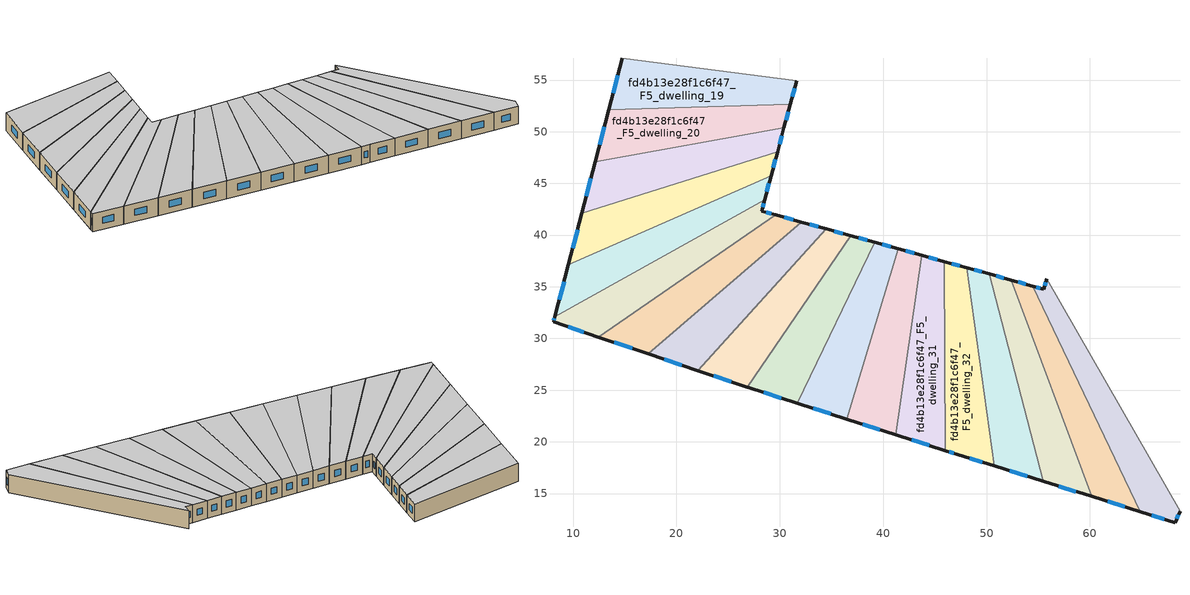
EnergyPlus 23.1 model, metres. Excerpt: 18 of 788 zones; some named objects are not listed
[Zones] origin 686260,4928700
fd4b13e28f1c6f47_F5_dwelling_19
 floor to fd4b13e28f1c6f47_F4_dwelling_19 (EU_floor_Construction): 31.64,54.94 31.02,52.65 13.46,52.11 14.77,57.09 z15
 wall outside (EU_wall_Construction): 31.02,52.65 31.64,54.94 / 14.77,57.09 13.46,52.11 z15:18
 wall to fd4b13e28f1c6f47_F5_dwelling_20 (EU_wall_Construction): 13.46,52.11 31.02,52.65 z15:18
 wall to fd4b13e28f1c6f47_F5_dwelling_18 (EU_wall_Construction): 31.64,54.94 14.77,57.09 z15:18
 window (EU_Window_Construction): 31.22,53.39 31.44,54.2 / 14.34,55.48 13.89,53.72 z15.97:17.03
 ceiling to fd4b13e28f1c6f47_F6_dwelling_19 (EU_floor_Construction): 31.02,52.65 31.64,54.94 14.77,57.09 13.46,52.11 z18
fd4b13e28f1c6f47_F5_dwelling_20
 floor to fd4b13e28f1c6f47_F4_dwelling_20 (EU_floor_Construction): 31.02,52.65 30.4,50.36 12.16,47.11 13.46,52.11 z15
 wall outside (EU_wall_Construction): 30.4,50.36 31.02,52.65 / 13.46,52.11 12.16,47.11 z15:18
 wall to fd4b13e28f1c6f47_F5_dwelling_21 (EU_wall_Construction): 12.16,47.11 30.4,50.36 z15:18
 window (EU_Window_Construction): 30.6,51.11 30.82,51.91 / 13.04,50.49 12.58,48.73 z15.97:17.03
 ceiling to fd4b13e28f1c6f47_F6_dwelling_20 (EU_floor_Construction): 30.4,50.36 31.02,52.65 13.46,52.11 12.16,47.11 z18
fd4b13e28f1c6f47_F5_dwelling_21
 floor to fd4b13e28f1c6f47_F4_dwelling_21 (EU_floor_Construction): 30.4,50.36 29.78,48.06 10.85,42.12 12.16,47.11 z15
 wall outside (EU_wall_Construction): 29.78,48.06 30.4,50.36 / 12.16,47.11 10.85,42.12 z15:18
 wall to fd4b13e28f1c6f47_F5_dwelling_22 (EU_wall_Construction): 10.85,42.12 29.78,48.06 z15:18
 window (EU_Window_Construction): 29.98,48.81 30.2,49.62 / 11.74,45.49 11.28,43.74 z15.97:17.03
 ceiling to fd4b13e28f1c6f47_F6_dwelling_21 (EU_floor_Construction): 29.78,48.06 30.4,50.36 12.16,47.11 10.85,42.12 z18
fd4b13e28f1c6f47_F5_dwelling_22
 floor to fd4b13e28f1c6f47_F4_dwelling_22 (EU_floor_Construction): 29.78,48.06 29.16,45.76 9.55,37.12 10.85,42.12 z15
 wall outside (EU_wall_Construction): 29.16,45.76 29.78,48.06 / 10.85,42.12 9.55,37.12 z15:18
 wall to fd4b13e28f1c6f47_F5_dwelling_23 (EU_wall_Construction): 9.55,37.12 29.16,45.76 z15:18
 window (EU_Window_Construction): 29.36,46.5 29.58,47.32 / 10.43,40.5 9.97,38.74 z15.97:17.03
 ceiling to fd4b13e28f1c6f47_F6_dwelling_22 (EU_floor_Construction): 29.16,45.76 29.78,48.06 10.85,42.12 9.55,37.12 z18
fd4b13e28f1c6f47_F5_dwelling_23
 floor to fd4b13e28f1c6f47_F4_dwelling_23 (EU_floor_Construction): 29.16,45.76 28.53,43.44 8.24,32.12 9.55,37.12 z15
 wall outside (EU_wall_Construction): 28.53,43.44 29.16,45.76 / 9.55,37.12 8.24,32.12 z15:18
 wall to fd4b13e28f1c6f47_F5_dwelling_24 (EU_wall_Construction): 8.24,32.12 28.53,43.44 z15:18
 window (EU_Window_Construction): 28.73,44.19 28.95,45.01 / 9.13,35.5 8.67,33.74 z15.97:17.03
 ceiling to fd4b13e28f1c6f47_F6_dwelling_23 (EU_floor_Construction): 28.53,43.44 29.16,45.76 9.55,37.12 8.24,32.12 z18
fd4b13e28f1c6f47_F5_dwelling_24
 floor to fd4b13e28f1c6f47_F4_dwelling_24 (EU_floor_Construction): 28.53,43.44 28.23,42.33 29.61,41.95 12.44,30.14 8.11,31.6 8.24,32.12 z15
 wall outside (EU_wall_Construction): 29.61,41.95 28.23,42.33 28.53,43.44 / 8.24,32.12 8.11,31.6 12.44,30.14 z15:18
 wall to fd4b13e28f1c6f47_F5_dwelling_25 (EU_wall_Construction): 12.44,30.14 29.61,41.95 z15:18
 window (EU_Window_Construction): 28.33,42.69 28.43,43.08 / 29.17,42.07 28.68,42.21 / 9.51,31.13 11.04,30.61 / 8.2,31.95 8.15,31.77 z15.97:17.03
 ceiling to fd4b13e28f1c6f47_F6_dwelling_24 (EU_floor_Construction): 29.61,41.95 28.23,42.33 28.53,43.44 8.24,32.12 8.11,31.6 12.44,30.14 z18
fd4b13e28f1c6f47_F5_dwelling_25
 floor to fd4b13e28f1c6f47_F4_dwelling_25 (EU_floor_Construction): 32.09,41.26 17.27,28.51 12.44,30.14 29.61,41.95 z15
 wall outside (EU_wall_Construction): 32.09,41.26 29.61,41.95 / 12.44,30.14 17.27,28.51 z15:18
 wall to fd4b13e28f1c6f47_F5_dwelling_26 (EU_wall_Construction): 17.27,28.51 32.09,41.26 z15:18
 window (EU_Window_Construction): 31.29,41.48 30.42,41.73 / 14.01,29.61 15.71,29.04 z15.97:17.03
 ceiling to fd4b13e28f1c6f47_F6_dwelling_25 (EU_floor_Construction): 32.09,41.26 29.61,41.95 12.44,30.14 17.27,28.51 z18
fd4b13e28f1c6f47_F5_dwelling_26
 floor to fd4b13e28f1c6f47_F4_dwelling_26 (EU_floor_Construction): 34.51,40.59 22.08,26.89 17.27,28.51 32.09,41.26 z15
 wall outside (EU_wall_Construction): 34.51,40.59 32.09,41.26 / 17.27,28.51 22.08,26.89 z15:18
 wall to fd4b13e28f1c6f47_F5_dwelling_27 (EU_wall_Construction): 22.08,26.89 34.51,40.59 z15:18
 window (EU_Window_Construction): 33.72,40.81 32.87,41.05 / 18.83,27.99 20.52,27.42 z15.97:17.03
 ceiling to fd4b13e28f1c6f47_F6_dwelling_26 (EU_floor_Construction): 22.08,26.89 34.51,40.59 32.09,41.26 17.27,28.51 z18
fd4b13e28f1c6f47_F5_dwelling_27
 floor to fd4b13e28f1c6f47_F4_dwelling_27 (EU_floor_Construction): 36.87,39.94 26.87,25.29 22.08,26.89 34.51,40.59 z15
 wall outside (EU_wall_Construction): 36.87,39.94 34.51,40.59 / 22.08,26.89 26.87,25.29 z15:18
 wall to fd4b13e28f1c6f47_F5_dwelling_28 (EU_wall_Construction): 26.87,25.29 36.87,39.94 z15:18
 window (EU_Window_Construction): 36.1,40.15 35.27,40.38 / 23.63,26.37 25.32,25.81 z15.97:17.03
 ceiling to fd4b13e28f1c6f47_F6_dwelling_27 (EU_floor_Construction): 26.87,25.29 36.87,39.94 34.51,40.59 22.08,26.89 z18
fd4b13e28f1c6f47_F5_dwelling_28
 floor to fd4b13e28f1c6f47_F4_dwelling_28 (EU_floor_Construction): 39.19,39.3 31.67,23.75 26.88,25.28 26.87,25.29 36.87,39.94 z15
 wall outside (EU_wall_Construction): 39.19,39.3 36.87,39.94 / 26.87,25.29 26.88,25.28 31.67,23.75 z15:18
 wall to fd4b13e28f1c6f47_F5_dwelling_29 (EU_wall_Construction): 31.67,23.75 39.19,39.3 z15:18
 window (EU_Window_Construction): 38.44,39.51 37.62,39.73 / 28.43,24.78 30.12,24.24 z15.97:17.03
 ceiling to fd4b13e28f1c6f47_F6_dwelling_28 (EU_floor_Construction): 31.67,23.75 39.19,39.3 36.87,39.94 26.87,25.29 26.88,25.28 z18
fd4b13e28f1c6f47_F5_dwelling_29
 floor to fd4b13e28f1c6f47_F4_dwelling_29 (EU_floor_Construction): 41.47,38.67 36.46,22.21 31.67,23.75 39.19,39.3 z15
 wall outside (EU_wall_Construction): 41.47,38.67 39.19,39.3 / 31.67,23.75 36.46,22.21 z15:18
 wall to fd4b13e28f1c6f47_F5_dwelling_30 (EU_wall_Construction): 36.46,22.21 41.47,38.67 z15:18
 window (EU_Window_Construction): 40.73,38.87 39.93,39.1 / 33.23,23.25 34.91,22.71 z15.97:17.03
 ceiling to fd4b13e28f1c6f47_F6_dwelling_29 (EU_floor_Construction): 36.46,22.21 41.47,38.67 39.19,39.3 31.67,23.75 z18
fd4b13e28f1c6f47_F5_dwelling_30
 floor to fd4b13e28f1c6f47_F4_dwelling_30 (EU_floor_Construction): 43.71,38.05 41.23,20.68 36.46,22.21 41.47,38.67 z15
 wall outside (EU_wall_Construction): 43.71,38.05 41.47,38.67 / 36.46,22.21 41.23,20.68 z15:18
 wall to fd4b13e28f1c6f47_F5_dwelling_31 (EU_wall_Construction): 41.23,20.68 43.71,38.05 z15:18
 window (EU_Window_Construction): 42.99,38.25 42.2,38.47 / 38.01,21.72 39.69,21.18 z15.97:17.03
 ceiling to fd4b13e28f1c6f47_F6_dwelling_30 (EU_floor_Construction): 41.23,20.68 43.71,38.05 41.47,38.67 36.46,22.21 z18
fd4b13e28f1c6f47_F5_dwelling_31
 floor to fd4b13e28f1c6f47_F4_dwelling_31 (EU_floor_Construction): 45.92,37.44 45.99,19.16 41.23,20.68 43.71,38.05 z15
 wall outside (EU_wall_Construction): 45.92,37.44 43.71,38.05 / 41.23,20.68 45.99,19.16 z15:18
 wall to fd4b13e28f1c6f47_F5_dwelling_32 (EU_wall_Construction): 45.99,19.16 45.92,37.44 z15:18
 window (EU_Window_Construction): 45.21,37.64 44.43,37.85 / 42.78,20.19 44.45,19.65 z15.97:17.03
 ceiling to fd4b13e28f1c6f47_F6_dwelling_31 (EU_floor_Construction): 45.99,19.16 45.92,37.44 43.71,38.05 41.23,20.68 z18
fd4b13e28f1c6f47_F5_dwelling_32
 floor to fd4b13e28f1c6f47_F4_dwelling_32 (EU_floor_Construction): 48.1,36.83 50.73,17.67 47.24,18.76 45.99,19.16 45.92,37.44 z15
 wall outside (EU_wall_Construction): 48.1,36.83 45.92,37.44 / 45.99,19.16 47.24,18.76 50.73,17.67 z15:18
 wall to fd4b13e28f1c6f47_F5_dwelling_33 (EU_wall_Construction): 50.73,17.67 48.1,36.83 z15:18
 window (EU_Window_Construction): 47.39,37.03 46.63,37.24 / 48.37,18.41 49.6,18.02 / 46.4,19.03 46.83,18.89 z15.97:17.03
 ceiling to fd4b13e28f1c6f47_F6_dwelling_32 (EU_floor_Construction): 50.73,17.67 48.1,36.83 45.92,37.44 45.99,19.16 47.24,18.76 z18
fd4b13e28f1c6f47_F5_dwelling_33
 floor to fd4b13e28f1c6f47_F4_dwelling_33 (EU_floor_Construction): 50.25,36.24 55.46,16.19 50.73,17.67 48.1,36.83 z15
 wall outside (EU_wall_Construction): 50.25,36.24 48.1,36.83 / 50.73,17.67 55.46,16.19 z15:18
 wall to fd4b13e28f1c6f47_F5_dwelling_34 (EU_wall_Construction): 55.46,16.19 50.25,36.24 z15:18
 window (EU_Window_Construction): 49.55,36.43 48.8,36.64 / 52.26,17.19 53.93,16.67 z15.97:17.03
 ceiling to fd4b13e28f1c6f47_F6_dwelling_33 (EU_floor_Construction): 55.46,16.19 50.25,36.24 48.1,36.83 50.73,17.67 z18
fd4b13e28f1c6f47_F5_dwelling_34
 floor to fd4b13e28f1c6f47_F4_dwelling_34 (EU_floor_Construction): 52.37,35.65 60.17,14.72 55.46,16.19 50.25,36.24 z15
 wall outside (EU_wall_Construction): 52.37,35.65 50.25,36.24 / 55.46,16.19 60.17,14.72 z15:18
 wall to fd4b13e28f1c6f47_F5_dwelling_35 (EU_wall_Construction): 60.17,14.72 52.37,35.65 z15:18
 window (EU_Window_Construction): 51.68,35.84 50.94,36.05 / 56.99,15.71 58.65,15.19 z15.97:17.03
 ceiling to fd4b13e28f1c6f47_F6_dwelling_34 (EU_floor_Construction): 60.17,14.72 52.37,35.65 50.25,36.24 55.46,16.19 z18
fd4b13e28f1c6f47_F5_dwelling_35
 floor to fd4b13e28f1c6f47_F4_dwelling_35 (EU_floor_Construction): 54.47,35.08 64.88,13.25 60.17,14.72 52.37,35.65 z15
 wall outside (EU_wall_Construction): 54.47,35.08 52.37,35.65 / 60.17,14.72 64.88,13.25 z15:18
 wall to fd4b13e28f1c6f47_F5_dwelling_36 (EU_wall_Construction): 64.88,13.25 54.47,35.08 z15:18
 window (EU_Window_Construction): 53.79,35.26 53.05,35.47 / 61.7,14.24 63.35,13.72 z15.97:17.03
 ceiling to fd4b13e28f1c6f47_F6_dwelling_35 (EU_floor_Construction): 64.88,13.25 54.47,35.08 52.37,35.65 60.17,14.72 z18
fd4b13e28f1c6f47_F5_dwelling_36
 floor to fd4b13e28f1c6f47_F4_dwelling_36 (EU_floor_Construction): 55.82,35.76 68.71,13.31 68.26,12.19 64.88,13.25 54.47,35.08 55.54,34.78 z15
 wall outside (EU_wall_Construction): 55.82,35.76 55.54,34.78 54.47,35.08 / 64.88,13.25 68.26,12.19 68.71,13.31 z15:18
 wall to fd4b13e28f1c6f47_F5_dwelling_37 (EU_wall_Construction): 68.71,13.31 55.82,35.76 z15:18
 window (EU_Window_Construction): 55.19,34.87 54.82,34.98 / 55.73,35.44 55.63,35.1 / 68.4,12.55 68.56,12.94 / 65.97,12.9 67.16,12.53 z15.97:17.03
 ceiling to fd4b13e28f1c6f47_F6_dwelling_36 (EU_floor_Construction): 68.26,12.19 68.71,13.31 55.82,35.76 55.54,34.78 54.47,35.08 64.88,13.25 z18
[Building]
EU S2 Campaign: North Axis=0; Terrain=City; Solar Distribution=FullExterior
[Site:Location]
Bologna: Latitude=44.5; Longitude=11.25; Time Zone=1; Elevation=37
[SizingPeriod:WeatherFileDays]
AnnualSizingPeriod: Begin Month=1; Begin Day of Month=1; End Month=12; End Day of Month=31; Day of Week for Start Day=Monday; Use Weather File Daylight Saving Period=No; Use Weather File Rain and Snow Indicators=No
[MATERIAL]
EU_InternalMass_Material: Roughness=MediumRough; Thickness=0.1; Conductivity=1; Density=1800; Specific Heat=900; Thermal Absorptance=0.9; Solar Absorptance=0.7; Visible Absorptance=0.7
[MATERIAL:NOMASS] Roughness=MediumRough; Thermal Absorptance=0.9; Solar Absorptance=0.7; Visible Absorptance=0.7
Name | Thermal Resistance
EU_wall_NoMass | 0.779417
EU_floor_NoMass | 0.588222
[WINDOWMATERIAL:SIMPLEGLAZINGSYSTEM]
EU_Window_SimpleGlazing: UFactor=5.16242; Solar Heat Gain Coefficient=0.85; Visible Transmittance=0.85
[CONSTRUCTION]
EU_wall_Construction: EU_wall_NoMass
EU_floor_Construction: EU_floor_NoMass
EU_Window_Construction: EU_Window_SimpleGlazing
EU_InternalMass_Construction: EU_InternalMass_Material
[ZONE] Type=1; Multiplier=1; Ceiling Height=autocalculate; Floor Area=autocalculate; Part of Total Floor Area=Yes
Name | Volume
fd4b13e28f1c6f47_F5_dwelling_19 | 190.083
fd4b13e28f1c6f47_F5_dwelling_20 | 190.099
fd4b13e28f1c6f47_F5_dwelling_21 | 190.107
fd4b13e28f1c6f47_F5_dwelling_22 | 190.009
fd4b13e28f1c6f47_F5_dwelling_23 | 190.061
fd4b13e28f1c6f47_F5_dwelling_24 | 190.151
fd4b13e28f1c6f47_F5_dwelling_25 | 190.067
fd4b13e28f1c6f47_F5_dwelling_26 | 190.097
fd4b13e28f1c6f47_F5_dwelling_27; fd4b13e28f1c6f47_F5_dwelling_33 | 190.036
fd4b13e28f1c6f47_F5_dwelling_28 | 190.102
fd4b13e28f1c6f47_F5_dwelling_29 | 190.104
fd4b13e28f1c6f47_F5_dwelling_30; fd4b13e28f1c6f47_F5_dwelling_35 | 190.066
fd4b13e28f1c6f47_F5_dwelling_31 | 190.051
fd4b13e28f1c6f47_F5_dwelling_32 | 190.124
fd4b13e28f1c6f47_F5_dwelling_34 | 190.133
fd4b13e28f1c6f47_F5_dwelling_36 | 190.072
[INTERNALMASS] Construction=EU_InternalMass_Construction
Name | Zone or ZoneList | Surface Area
fd4b13e28f1c6f47_F5_dwelling_19_EU_InternalMass | fd4b13e28f1c6f47_F5_dwelling_19 | 63.3607
fd4b13e28f1c6f47_F5_dwelling_20_EU_InternalMass | fd4b13e28f1c6f47_F5_dwelling_20 | 63.3665
fd4b13e28f1c6f47_F5_dwelling_21_EU_InternalMass | fd4b13e28f1c6f47_F5_dwelling_21 | 63.3688
fd4b13e28f1c6f47_F5_dwelling_22_EU_InternalMass | fd4b13e28f1c6f47_F5_dwelling_22 | 63.3363
fd4b13e28f1c6f47_F5_dwelling_23_EU_InternalMass | fd4b13e28f1c6f47_F5_dwelling_23 | 63.3534
fd4b13e28f1c6f47_F5_dwelling_24_EU_InternalMass | fd4b13e28f1c6f47_F5_dwelling_24 | 63.3839
fd4b13e28f1c6f47_F5_dwelling_25_EU_InternalMass | fd4b13e28f1c6f47_F5_dwelling_25 | 63.3559
fd4b13e28f1c6f47_F5_dwelling_26_EU_InternalMass | fd4b13e28f1c6f47_F5_dwelling_26 | 63.3656
fd4b13e28f1c6f47_F5_dwelling_27_EU_InternalMass | fd4b13e28f1c6f47_F5_dwelling_27 | 63.3448
fd4b13e28f1c6f47_F5_dwelling_28_EU_InternalMass | fd4b13e28f1c6f47_F5_dwelling_28 | 63.3676
fd4b13e28f1c6f47_F5_dwelling_29_EU_InternalMass | fd4b13e28f1c6f47_F5_dwelling_29 | 63.368
fd4b13e28f1c6f47_F5_dwelling_30_EU_InternalMass | fd4b13e28f1c6f47_F5_dwelling_30 | 63.3553
fd4b13e28f1c6f47_F5_dwelling_31_EU_InternalMass | fd4b13e28f1c6f47_F5_dwelling_31 | 63.3502
fd4b13e28f1c6f47_F5_dwelling_32_EU_InternalMass | fd4b13e28f1c6f47_F5_dwelling_32 | 63.3744
fd4b13e28f1c6f47_F5_dwelling_33_EU_InternalMass | fd4b13e28f1c6f47_F5_dwelling_33 | 63.3453
fd4b13e28f1c6f47_F5_dwelling_34_EU_InternalMass | fd4b13e28f1c6f47_F5_dwelling_34 | 63.3781
fd4b13e28f1c6f47_F5_dwelling_35_EU_InternalMass | fd4b13e28f1c6f47_F5_dwelling_35 | 63.3555
fd4b13e28f1c6f47_F5_dwelling_36_EU_InternalMass | fd4b13e28f1c6f47_F5_dwelling_36 | 63.3573
[OTHEREQUIPMENT] Fuel Type=Electricity; Design Level Calculation Method=Watts/Area; Power per Zone Floor Area=1; Fraction Latent=0; Fraction Radiant=0; Fraction Lost=0; Carbon Dioxide Generation Rate=0; EndUse Subcategory=EU_Step8_InternalGains
Name | Zone or ZoneList or Space or SpaceList | Schedule
EU_Step8_InternalGain_fd4b13e28f1c6f47_F5_dwelling_19_f000 | fd4b13e28f1c6f47_F5_dwelling_19 | EU_Step8_GainSchedule_fd4b13e28f1c6f47_F5_dwelling_19_f000
EU_Step8_InternalGain_fd4b13e28f1c6f47_F5_dwelling_20_f000 | fd4b13e28f1c6f47_F5_dwelling_20 | EU_Step8_GainSchedule_fd4b13e28f1c6f47_F5_dwelling_20_f000
EU_Step8_InternalGain_fd4b13e28f1c6f47_F5_dwelling_21_f000 | fd4b13e28f1c6f47_F5_dwelling_21 | EU_Step8_GainSchedule_fd4b13e28f1c6f47_F5_dwelling_21_f000
EU_Step8_InternalGain_fd4b13e28f1c6f47_F5_dwelling_22_f000 | fd4b13e28f1c6f47_F5_dwelling_22 | EU_Step8_GainSchedule_fd4b13e28f1c6f47_F5_dwelling_22_f000
EU_Step8_InternalGain_fd4b13e28f1c6f47_F5_dwelling_23_f000 | fd4b13e28f1c6f47_F5_dwelling_23 | EU_Step8_GainSchedule_fd4b13e28f1c6f47_F5_dwelling_23_f000
EU_Step8_InternalGain_fd4b13e28f1c6f47_F5_dwelling_24_f000 | fd4b13e28f1c6f47_F5_dwelling_24 | EU_Step8_GainSchedule_fd4b13e28f1c6f47_F5_dwelling_24_f000
EU_Step8_InternalGain_fd4b13e28f1c6f47_F5_dwelling_25_f000 | fd4b13e28f1c6f47_F5_dwelling_25 | EU_Step8_GainSchedule_fd4b13e28f1c6f47_F5_dwelling_25_f000
EU_Step8_InternalGain_fd4b13e28f1c6f47_F5_dwelling_26_f000 | fd4b13e28f1c6f47_F5_dwelling_26 | EU_Step8_GainSchedule_fd4b13e28f1c6f47_F5_dwelling_26_f000
EU_Step8_InternalGain_fd4b13e28f1c6f47_F5_dwelling_27_f000 | fd4b13e28f1c6f47_F5_dwelling_27 | EU_Step8_GainSchedule_fd4b13e28f1c6f47_F5_dwelling_27_f000
EU_Step8_InternalGain_fd4b13e28f1c6f47_F5_dwelling_28_f000 | fd4b13e28f1c6f47_F5_dwelling_28 | EU_Step8_GainSchedule_fd4b13e28f1c6f47_F5_dwelling_28_f000
EU_Step8_InternalGain_fd4b13e28f1c6f47_F5_dwelling_29_f000 | fd4b13e28f1c6f47_F5_dwelling_29 | EU_Step8_GainSchedule_fd4b13e28f1c6f47_F5_dwelling_29_f000
EU_Step8_InternalGain_fd4b13e28f1c6f47_F5_dwelling_30_f000 | fd4b13e28f1c6f47_F5_dwelling_30 | EU_Step8_GainSchedule_fd4b13e28f1c6f47_F5_dwelling_30_f000
EU_Step8_InternalGain_fd4b13e28f1c6f47_F5_dwelling_31_f000 | fd4b13e28f1c6f47_F5_dwelling_31 | EU_Step8_GainSchedule_fd4b13e28f1c6f47_F5_dwelling_31_f000
EU_Step8_InternalGain_fd4b13e28f1c6f47_F5_dwelling_32_f000 | fd4b13e28f1c6f47_F5_dwelling_32 | EU_Step8_GainSchedule_fd4b13e28f1c6f47_F5_dwelling_32_f000
EU_Step8_InternalGain_fd4b13e28f1c6f47_F5_dwelling_33_f000 | fd4b13e28f1c6f47_F5_dwelling_33 | EU_Step8_GainSchedule_fd4b13e28f1c6f47_F5_dwelling_33_f000
EU_Step8_InternalGain_fd4b13e28f1c6f47_F5_dwelling_34_f000 | fd4b13e28f1c6f47_F5_dwelling_34 | EU_Step8_GainSchedule_fd4b13e28f1c6f47_F5_dwelling_34_f000
EU_Step8_InternalGain_fd4b13e28f1c6f47_F5_dwelling_35_f000 | fd4b13e28f1c6f47_F5_dwelling_35 | EU_Step8_GainSchedule_fd4b13e28f1c6f47_F5_dwelling_35_f000
EU_Step8_InternalGain_fd4b13e28f1c6f47_F5_dwelling_36_f000 | fd4b13e28f1c6f47_F5_dwelling_36 | EU_Step8_GainSchedule_fd4b13e28f1c6f47_F5_dwelling_36_f000
[ZONEVENTILATION:DESIGNFLOWRATE] Schedule=EU_AlwaysOn; Design Flow Rate Calculation Method=AirChanges/Hour; Air Changes per Hour=0.712058; Ventilation Type=Natural; Fan Pressure Rise=0; Fan Total Efficiency=1; Constant Term Coefficient=1; Temperature Term Coefficient=0; Velocity Term Coefficient=0; Velocity Squared Term Coefficient=0; Minimum Indoor Temperature=-100; Maximum Indoor Temperature=100; Delta Temperature=-100; Minimum Outdoor Temperature=-100; Maximum Outdoor Temperature=100; Maximum Wind Speed=40
Name | Zone or ZoneList or Space or SpaceList
EU_ConstantAir_fd4b13e28f1c6f47_F5_dwelling_19 | fd4b13e28f1c6f47_F5_dwelling_19
EU_ConstantAir_fd4b13e28f1c6f47_F5_dwelling_20 | fd4b13e28f1c6f47_F5_dwelling_20
EU_ConstantAir_fd4b13e28f1c6f47_F5_dwelling_21 | fd4b13e28f1c6f47_F5_dwelling_21
EU_ConstantAir_fd4b13e28f1c6f47_F5_dwelling_22 | fd4b13e28f1c6f47_F5_dwelling_22
EU_ConstantAir_fd4b13e28f1c6f47_F5_dwelling_23 | fd4b13e28f1c6f47_F5_dwelling_23
EU_ConstantAir_fd4b13e28f1c6f47_F5_dwelling_24 | fd4b13e28f1c6f47_F5_dwelling_24
EU_ConstantAir_fd4b13e28f1c6f47_F5_dwelling_25 | fd4b13e28f1c6f47_F5_dwelling_25
EU_ConstantAir_fd4b13e28f1c6f47_F5_dwelling_26 | fd4b13e28f1c6f47_F5_dwelling_26
EU_ConstantAir_fd4b13e28f1c6f47_F5_dwelling_27 | fd4b13e28f1c6f47_F5_dwelling_27
EU_ConstantAir_fd4b13e28f1c6f47_F5_dwelling_28 | fd4b13e28f1c6f47_F5_dwelling_28
EU_ConstantAir_fd4b13e28f1c6f47_F5_dwelling_29 | fd4b13e28f1c6f47_F5_dwelling_29
EU_ConstantAir_fd4b13e28f1c6f47_F5_dwelling_30 | fd4b13e28f1c6f47_F5_dwelling_30
EU_ConstantAir_fd4b13e28f1c6f47_F5_dwelling_31 | fd4b13e28f1c6f47_F5_dwelling_31
EU_ConstantAir_fd4b13e28f1c6f47_F5_dwelling_32 | fd4b13e28f1c6f47_F5_dwelling_32
EU_ConstantAir_fd4b13e28f1c6f47_F5_dwelling_33 | fd4b13e28f1c6f47_F5_dwelling_33
EU_ConstantAir_fd4b13e28f1c6f47_F5_dwelling_34 | fd4b13e28f1c6f47_F5_dwelling_34
EU_ConstantAir_fd4b13e28f1c6f47_F5_dwelling_35 | fd4b13e28f1c6f47_F5_dwelling_35
EU_ConstantAir_fd4b13e28f1c6f47_F5_dwelling_36 | fd4b13e28f1c6f47_F5_dwelling_36
[HVACTEMPLATE:ZONE:IDEALLOADSAIRSYSTEM] System Availability Schedule=EU_AlwaysOn; Maximum Heating Supply Air Temperature=50; Minimum Cooling Supply Air Temperature=13; Maximum Heating Supply Air Humidity Ratio=0.0156; Minimum Cooling Supply Air Humidity Ratio=0.0077; Heating Limit=NoLimit; Cooling Limit=NoLimit; Heating Availability Schedule=EU_AlwaysOn; Cooling Availability Schedule=EU_CoolingOff; Dehumidification Control Type=ConstantSensibleHeatRatio; Cooling Sensible Heat Ratio=0.7; Dehumidification Setpoint=60; Humidification Control Type=None; Humidification Setpoint=30; Outdoor Air Method=None; Outdoor Air Flow Rate per Person=0.00944; Outdoor Air Flow Rate per Zone Floor Area=0; Outdoor Air Flow Rate per Zone=0; Demand Controlled Ventilation Type=None; Outdoor Air Economizer Type=NoEconomizer; Heat Recovery Type=None; Sensible Heat Recovery Effectiveness=0.7; Latent Heat Recovery Effectiveness=0.65
Name | Template Thermostat
fd4b13e28f1c6f47_F5_dwelling_19 | EU_HeatOnly_fd4b13e28f1c6f47_F5_dwelling_19
fd4b13e28f1c6f47_F5_dwelling_20 | EU_HeatOnly_fd4b13e28f1c6f47_F5_dwelling_20
fd4b13e28f1c6f47_F5_dwelling_21 | EU_HeatOnly_fd4b13e28f1c6f47_F5_dwelling_21
fd4b13e28f1c6f47_F5_dwelling_22 | EU_HeatOnly_fd4b13e28f1c6f47_F5_dwelling_22
fd4b13e28f1c6f47_F5_dwelling_23 | EU_HeatOnly_fd4b13e28f1c6f47_F5_dwelling_23
fd4b13e28f1c6f47_F5_dwelling_24 | EU_HeatOnly_fd4b13e28f1c6f47_F5_dwelling_24
fd4b13e28f1c6f47_F5_dwelling_25 | EU_HeatOnly_fd4b13e28f1c6f47_F5_dwelling_25
fd4b13e28f1c6f47_F5_dwelling_26 | EU_HeatOnly_fd4b13e28f1c6f47_F5_dwelling_26
fd4b13e28f1c6f47_F5_dwelling_27 | EU_HeatOnly_fd4b13e28f1c6f47_F5_dwelling_27
fd4b13e28f1c6f47_F5_dwelling_28 | EU_HeatOnly_fd4b13e28f1c6f47_F5_dwelling_28
fd4b13e28f1c6f47_F5_dwelling_29 | EU_HeatOnly_fd4b13e28f1c6f47_F5_dwelling_29
fd4b13e28f1c6f47_F5_dwelling_30 | EU_HeatOnly_fd4b13e28f1c6f47_F5_dwelling_30
fd4b13e28f1c6f47_F5_dwelling_31 | EU_HeatOnly_fd4b13e28f1c6f47_F5_dwelling_31
fd4b13e28f1c6f47_F5_dwelling_32 | EU_HeatOnly_fd4b13e28f1c6f47_F5_dwelling_32
fd4b13e28f1c6f47_F5_dwelling_33 | EU_HeatOnly_fd4b13e28f1c6f47_F5_dwelling_33
fd4b13e28f1c6f47_F5_dwelling_34 | EU_HeatOnly_fd4b13e28f1c6f47_F5_dwelling_34
fd4b13e28f1c6f47_F5_dwelling_35 | EU_HeatOnly_fd4b13e28f1c6f47_F5_dwelling_35
fd4b13e28f1c6f47_F5_dwelling_36 | EU_HeatOnly_fd4b13e28f1c6f47_F5_dwelling_36
[SIZING:ZONE] Zone Cooling Design Supply Air Temperature Input Method=SupplyAirTemperature; Zone Cooling Design Supply Air Temperature=13; Zone Heating Design Supply Air Temperature Input Method=SupplyAirTemperature; Zone Heating Design Supply Air Temperature=50; Zone Cooling Design Supply Air Humidity Ratio=0.008; Zone Heating Design Supply Air Humidity Ratio=0.008; Cooling Design Air Flow Method=DesignDay; Cooling Design Air Flow Rate=0; Cooling Minimum Air Flow per Zone Floor Area=0.000762; Cooling Minimum Air Flow=0; Cooling Minimum Air Flow Fraction=0.2; Heating Design Air Flow Method=DesignDay; Heating Design Air Flow Rate=0; Heating Maximum Air Flow per Zone Floor Area=0.002032; Heating Maximum Air Flow=0.141576; Heating Maximum Air Flow Fraction=0.3; Account for Dedicated Outdoor Air System=No; Dedicated Outdoor Air System Control Strategy=NeutralSupplyAir; Dedicated Outdoor Air Low Setpoint Temperature for Design=autosize; Dedicated Outdoor Air High Setpoint Temperature for Design=autosize; Zone Load Sizing Method=Sensible Load Only No Latent Load; Zone Latent Cooling Design Supply Air Humidity Ratio Input Method=HumidityRatioDifference; Zone Cooling Design Supply Air Humidity Ratio Difference=0.005; Zone Latent Heating Design Supply Air Humidity Ratio Input Method=HumidityRatioDifference; Zone Humidification Design Supply Air Humidity Ratio Difference=0.005
fd4b13e28f1c6f47_F5_dwelling_19; fd4b13e28f1c6f47_F5_dwelling_20; fd4b13e28f1c6f47_F5_dwelling_21; fd4b13e28f1c6f47_F5_dwelling_22; fd4b13e28f1c6f47_F5_dwelling_23; fd4b13e28f1c6f47_F5_dwelling_24; fd4b13e28f1c6f47_F5_dwelling_25; fd4b13e28f1c6f47_F5_dwelling_26; fd4b13e28f1c6f47_F5_dwelling_27; fd4b13e28f1c6f47_F5_dwelling_28; fd4b13e28f1c6f47_F5_dwelling_29; fd4b13e28f1c6f47_F5_dwelling_30; fd4b13e28f1c6f47_F5_dwelling_31; fd4b13e28f1c6f47_F5_dwelling_32; fd4b13e28f1c6f47_F5_dwelling_33; fd4b13e28f1c6f47_F5_dwelling_34; fd4b13e28f1c6f47_F5_dwelling_35; fd4b13e28f1c6f47_F5_dwelling_36
[SCHEDULE:CONSTANT]
Name | Hourly Value
EU_AlwaysOn | 1
EU_CoolingOff | 0
[SCHEDULE:FILE] Column Number=1; Rows to Skip at Top=0; Number of Hours of Data=8760; Column Separator=Comma; Interpolate to Timestep=No; Minutes per Item=60; Adjust Schedule for Daylight Savings=Yes
Name | File
EU_Step8_GainSchedule_fd4b13e28f1c6f47_F5_dwelling_19_f000 | ../../schedules/fd4b13e28f1c6f47/fd4b13e28f1c6f47_F5_dwelling_19_f000_gain.csv
EU_Step8_GainSchedule_fd4b13e28f1c6f47_F5_dwelling_20_f000 | ../../schedules/fd4b13e28f1c6f47/fd4b13e28f1c6f47_F5_dwelling_20_f000_gain.csv
EU_Step8_GainSchedule_fd4b13e28f1c6f47_F5_dwelling_21_f000 | ../../schedules/fd4b13e28f1c6f47/fd4b13e28f1c6f47_F5_dwelling_21_f000_gain.csv
EU_Step8_GainSchedule_fd4b13e28f1c6f47_F5_dwelling_22_f000 | ../../schedules/fd4b13e28f1c6f47/fd4b13e28f1c6f47_F5_dwelling_22_f000_gain.csv
EU_Step8_GainSchedule_fd4b13e28f1c6f47_F5_dwelling_23_f000 | ../../schedules/fd4b13e28f1c6f47/fd4b13e28f1c6f47_F5_dwelling_23_f000_gain.csv
EU_Step8_GainSchedule_fd4b13e28f1c6f47_F5_dwelling_24_f000 | ../../schedules/fd4b13e28f1c6f47/fd4b13e28f1c6f47_F5_dwelling_24_f000_gain.csv
EU_Step8_GainSchedule_fd4b13e28f1c6f47_F5_dwelling_25_f000 | ../../schedules/fd4b13e28f1c6f47/fd4b13e28f1c6f47_F5_dwelling_25_f000_gain.csv
EU_Step8_GainSchedule_fd4b13e28f1c6f47_F5_dwelling_26_f000 | ../../schedules/fd4b13e28f1c6f47/fd4b13e28f1c6f47_F5_dwelling_26_f000_gain.csv
EU_Step8_GainSchedule_fd4b13e28f1c6f47_F5_dwelling_27_f000 | ../../schedules/fd4b13e28f1c6f47/fd4b13e28f1c6f47_F5_dwelling_27_f000_gain.csv
EU_Step8_GainSchedule_fd4b13e28f1c6f47_F5_dwelling_28_f000 | ../../schedules/fd4b13e28f1c6f47/fd4b13e28f1c6f47_F5_dwelling_28_f000_gain.csv
EU_Step8_GainSchedule_fd4b13e28f1c6f47_F5_dwelling_29_f000 | ../../schedules/fd4b13e28f1c6f47/fd4b13e28f1c6f47_F5_dwelling_29_f000_gain.csv
EU_Step8_GainSchedule_fd4b13e28f1c6f47_F5_dwelling_30_f000 | ../../schedules/fd4b13e28f1c6f47/fd4b13e28f1c6f47_F5_dwelling_30_f000_gain.csv
EU_Step8_GainSchedule_fd4b13e28f1c6f47_F5_dwelling_31_f000 | ../../schedules/fd4b13e28f1c6f47/fd4b13e28f1c6f47_F5_dwelling_31_f000_gain.csv
EU_Step8_GainSchedule_fd4b13e28f1c6f47_F5_dwelling_32_f000 | ../../schedules/fd4b13e28f1c6f47/fd4b13e28f1c6f47_F5_dwelling_32_f000_gain.csv
EU_Step8_GainSchedule_fd4b13e28f1c6f47_F5_dwelling_33_f000 | ../../schedules/fd4b13e28f1c6f47/fd4b13e28f1c6f47_F5_dwelling_33_f000_gain.csv
EU_Step8_GainSchedule_fd4b13e28f1c6f47_F5_dwelling_34_f000 | ../../schedules/fd4b13e28f1c6f47/fd4b13e28f1c6f47_F5_dwelling_34_f000_gain.csv
EU_Step8_GainSchedule_fd4b13e28f1c6f47_F5_dwelling_35_f000 | ../../schedules/fd4b13e28f1c6f47/fd4b13e28f1c6f47_F5_dwelling_35_f000_gain.csv
EU_Step8_GainSchedule_fd4b13e28f1c6f47_F5_dwelling_36_f000 | ../../schedules/fd4b13e28f1c6f47/fd4b13e28f1c6f47_F5_dwelling_36_f000_gain.csv
